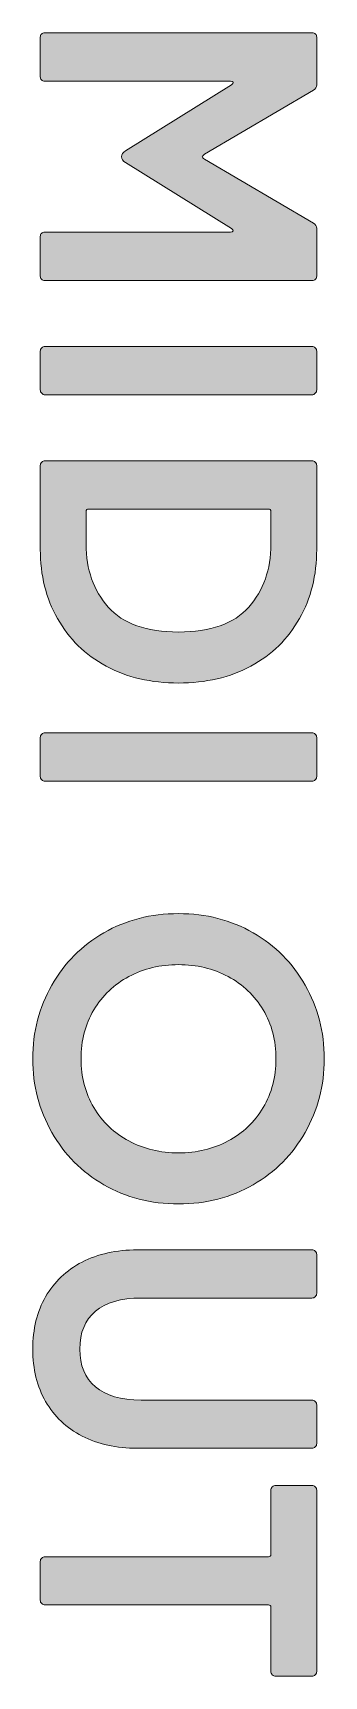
# Model space of a CAD drawing. Header units: millimetres. Extents: x 88.3 to 184.3, y 66.7 to 161.2.
# Drawn here: x 132.96 to 135.56, y 87.68 to 102.34 of the extents above; entities that cross this region are included whole.
import ezdxf

# ---------------------------------------------------------------- set-up
doc = ezdxf.new("R2010")
doc.units = ezdxf.units.MM
doc.header["$MEASUREMENT"] = 0
doc.layers.add('Font Engravings', color=7, linetype='Continuous', lineweight=0)

# ---------------------------------------------------------------- blocks, each defined once
blk = doc.blocks.new('Block_4')
at = {"layer": 'Font Engravings', "true_color": 0x000000, "transparency": 33554687}
h = blk.add_hatch(color=18, dxfattribs=at)
h.dxf.hatch_style = 2
edge = h.paths.add_edge_path()
edge.add_spline(control_points=[(133.039, 102.325), (133.046, 102.332), (133.055, 102.335), (133.067, 102.335), (133.067, 102.335), (135.459, 102.335), (135.459, 102.335), (135.471, 102.335), (135.48, 102.332), (135.487, 102.325), (135.494, 102.318), (135.498, 102.308), (135.498, 102.297), (135.498, 102.297), (135.498, 101.873), (135.498, 101.873), (135.498, 101.852), (135.488, 101.836), (135.469, 101.824), (135.469, 101.824), (134.496, 101.252), (134.496, 101.252), (134.482, 101.241), (134.475, 101.233), (134.475, 101.231), (134.475, 101.224), (134.482, 101.217), (134.496, 101.21), (134.496, 101.21), (135.469, 100.638), (135.469, 100.638), (135.488, 100.627), (135.498, 100.61), (135.498, 100.589), (135.498, 100.589), (135.498, 100.166), (135.498, 100.166), (135.498, 100.154), (135.494, 100.144), (135.487, 100.138), (135.48, 100.13), (135.471, 100.127), (135.459, 100.127), (135.459, 100.127), (133.067, 100.127), (133.067, 100.127), (133.055, 100.127), (133.046, 100.13), (133.039, 100.138), (133.032, 100.144), (133.028, 100.154), (133.028, 100.166), (133.028, 100.166), (133.028, 100.519), (133.028, 100.519), (133.028, 100.53), (133.032, 100.54), (133.039, 100.547), (133.046, 100.554), (133.055, 100.557), (133.067, 100.557), (133.067, 100.557), (134.729, 100.557), (134.729, 100.557), (134.74, 100.557), (134.747, 100.561), (134.75, 100.568), (134.752, 100.575), (134.747, 100.582), (134.736, 100.589), (134.736, 100.589), (133.79, 101.178), (133.79, 101.178), (133.767, 101.192), (133.755, 101.21), (133.755, 101.231), (133.755, 101.25), (133.767, 101.268), (133.79, 101.284), (133.79, 101.284), (134.736, 101.873), (134.736, 101.873), (134.747, 101.88), (134.752, 101.887), (134.75, 101.894), (134.747, 101.901), (134.74, 101.905), (134.729, 101.905), (134.729, 101.905), (133.067, 101.905), (133.067, 101.905), (133.055, 101.905), (133.046, 101.908), (133.039, 101.916), (133.032, 101.922), (133.028, 101.932), (133.028, 101.944), (133.028, 101.944), (133.028, 102.297), (133.028, 102.297), (133.028, 102.308), (133.032, 102.318), (133.039, 102.325)], knot_values=[0, 0, 0, 0, 1, 1, 1, 2, 2, 2, 3, 3, 3, 4, 4, 4, 5, 5, 5, 6, 6, 6, 7, 7, 7, 8, 8, 8, 9, 9, 9, 10, 10, 10, 11, 11, 11, 12, 12, 12, 13, 13, 13, 14, 14, 14, 15, 15, 15, 16, 16, 16, 17, 17, 17, 18, 18, 18, 19, 19, 19, 20, 20, 20, 21, 21, 21, 22, 22, 22, 23, 23, 23, 24, 24, 24, 25, 25, 25, 26, 26, 26, 27, 27, 27, 28, 28, 28, 29, 29, 29, 30, 30, 30, 31, 31, 31, 32, 32, 32, 33, 33, 33, 34, 34, 34, 34], degree=3, periodic=0)
h = blk.add_hatch(color=18, dxfattribs=at)
h.dxf.hatch_style = 2
edge = h.paths.add_edge_path()
edge.add_spline(control_points=[(135.485, 99.12), (135.477, 99.112), (135.467, 99.107), (135.455, 99.107), (135.455, 99.107), (133.071, 99.107), (133.071, 99.107), (133.059, 99.107), (133.049, 99.112), (133.041, 99.12), (133.032, 99.128), (133.028, 99.138), (133.028, 99.15), (133.028, 99.15), (133.028, 99.495), (133.028, 99.495), (133.028, 99.507), (133.032, 99.517), (133.041, 99.525), (133.049, 99.534), (133.059, 99.538), (133.071, 99.538), (133.071, 99.538), (135.455, 99.538), (135.455, 99.538), (135.467, 99.538), (135.477, 99.534), (135.485, 99.525), (135.494, 99.517), (135.498, 99.507), (135.498, 99.495), (135.498, 99.495), (135.498, 99.15), (135.498, 99.15), (135.498, 99.138), (135.494, 99.128), (135.485, 99.12)], knot_values=[0, 0, 0, 0, 1, 1, 1, 2, 2, 2, 3, 3, 3, 4, 4, 4, 5, 5, 5, 6, 6, 6, 7, 7, 7, 8, 8, 8, 9, 9, 9, 10, 10, 10, 11, 11, 11, 12, 12, 12, 12], degree=3, periodic=0)
h = blk.add_hatch(color=18, dxfattribs=at)
h.dxf.hatch_style = 2
edge = h.paths.add_edge_path()
edge.add_spline(control_points=[(133.438, 98.067), (133.438, 98.067), (133.438, 97.774), (133.438, 97.774), (133.438, 97.548), (133.503, 97.361), (133.635, 97.213), (133.767, 97.065), (133.976, 96.991), (134.263, 96.991), (134.55, 96.991), (134.759, 97.065), (134.891, 97.213), (135.023, 97.361), (135.088, 97.548), (135.088, 97.774), (135.088, 97.774), (135.088, 98.067), (135.088, 98.067), (135.088, 98.081), (135.081, 98.088), (135.067, 98.088), (135.067, 98.088), (133.459, 98.088), (133.459, 98.088), (133.445, 98.088), (133.438, 98.081), (133.438, 98.067)], knot_values=[0, 0, 0, 0, 1, 1, 1, 2, 2, 2, 3, 3, 3, 4, 4, 4, 5, 5, 5, 6, 6, 6, 7, 7, 7, 8, 8, 8, 9, 9, 9, 9], degree=3, periodic=0)
edge = h.paths.add_edge_path()
edge.add_spline(control_points=[(135.344, 97.111), (135.242, 96.929), (135.097, 96.789), (134.91, 96.687), (134.723, 96.586), (134.508, 96.536), (134.263, 96.536), (134.018, 96.536), (133.803, 96.586), (133.616, 96.687), (133.429, 96.789), (133.284, 96.929), (133.182, 97.111), (133.079, 97.292), (133.028, 97.498), (133.028, 97.728), (133.028, 97.728), (133.028, 98.476), (133.028, 98.476), (133.028, 98.488), (133.032, 98.498), (133.041, 98.506), (133.049, 98.514), (133.059, 98.518), (133.071, 98.518), (133.071, 98.518), (135.455, 98.518), (135.455, 98.518), (135.467, 98.518), (135.477, 98.514), (135.485, 98.506), (135.494, 98.498), (135.498, 98.488), (135.498, 98.476), (135.498, 98.476), (135.498, 97.728), (135.498, 97.728), (135.498, 97.498), (135.447, 97.292), (135.344, 97.111)], knot_values=[0, 0, 0, 0, 1, 1, 1, 2, 2, 2, 3, 3, 3, 4, 4, 4, 5, 5, 5, 6, 6, 6, 7, 7, 7, 8, 8, 8, 9, 9, 9, 10, 10, 10, 11, 11, 11, 12, 12, 12, 13, 13, 13, 13], degree=3, periodic=0)
h = blk.add_hatch(color=18, dxfattribs=at)
h.dxf.hatch_style = 2
edge = h.paths.add_edge_path()
edge.add_spline(control_points=[(135.485, 95.673), (135.477, 95.665), (135.467, 95.661), (135.455, 95.661), (135.455, 95.661), (133.071, 95.661), (133.071, 95.661), (133.059, 95.661), (133.049, 95.665), (133.041, 95.673), (133.032, 95.681), (133.028, 95.691), (133.028, 95.703), (133.028, 95.703), (133.028, 96.049), (133.028, 96.049), (133.028, 96.061), (133.032, 96.071), (133.041, 96.079), (133.049, 96.087), (133.059, 96.091), (133.071, 96.091), (133.071, 96.091), (135.455, 96.091), (135.455, 96.091), (135.467, 96.091), (135.477, 96.087), (135.485, 96.079), (135.494, 96.071), (135.498, 96.061), (135.498, 96.049), (135.498, 96.049), (135.498, 95.703), (135.498, 95.703), (135.498, 95.691), (135.494, 95.681), (135.485, 95.673)], knot_values=[0, 0, 0, 0, 1, 1, 1, 2, 2, 2, 3, 3, 3, 4, 4, 4, 5, 5, 5, 6, 6, 6, 7, 7, 7, 8, 8, 8, 9, 9, 9, 10, 10, 10, 11, 11, 11, 12, 12, 12, 12], degree=3, periodic=0)
h = blk.add_hatch(color=18, dxfattribs=at)
h.dxf.hatch_style = 2
edge = h.paths.add_edge_path()
edge.add_spline(control_points=[(133.506, 92.749), (133.583, 92.621), (133.687, 92.521), (133.82, 92.451), (133.953, 92.38), (134.101, 92.345), (134.263, 92.345), (134.425, 92.345), (134.573, 92.38), (134.706, 92.451), (134.838, 92.521), (134.943, 92.621), (135.02, 92.749), (135.096, 92.877), (135.134, 93.022), (135.134, 93.184), (135.134, 93.347), (135.096, 93.492), (135.02, 93.62), (134.943, 93.748), (134.838, 93.848), (134.706, 93.918), (134.573, 93.989), (134.425, 94.024), (134.263, 94.024), (134.101, 94.024), (133.953, 93.989), (133.82, 93.918), (133.687, 93.848), (133.583, 93.748), (133.506, 93.62), (133.43, 93.492), (133.392, 93.347), (133.392, 93.184), (133.392, 93.022), (133.43, 92.877), (133.506, 92.749)], knot_values=[0, 0, 0, 0, 1, 1, 1, 2, 2, 2, 3, 3, 3, 4, 4, 4, 5, 5, 5, 6, 6, 6, 7, 7, 7, 8, 8, 8, 9, 9, 9, 10, 10, 10, 11, 11, 11, 12, 12, 12, 12], degree=3, periodic=0)
edge = h.paths.add_edge_path()
edge.add_spline(control_points=[(133.131, 93.841), (133.243, 94.038), (133.399, 94.194), (133.596, 94.308), (133.794, 94.422), (134.016, 94.479), (134.263, 94.479), (134.51, 94.479), (134.732, 94.422), (134.93, 94.308), (135.127, 94.194), (135.283, 94.038), (135.395, 93.841), (135.508, 93.643), (135.565, 93.424), (135.565, 93.184), (135.565, 92.945), (135.508, 92.726), (135.395, 92.528), (135.283, 92.331), (135.127, 92.175), (134.93, 92.061), (134.732, 91.947), (134.51, 91.89), (134.263, 91.89), (134.016, 91.89), (133.794, 91.947), (133.596, 92.061), (133.399, 92.175), (133.243, 92.331), (133.131, 92.528), (133.018, 92.726), (132.961, 92.945), (132.961, 93.184), (132.961, 93.424), (133.018, 93.643), (133.131, 93.841)], knot_values=[0, 0, 0, 0, 1, 1, 1, 2, 2, 2, 3, 3, 3, 4, 4, 4, 5, 5, 5, 6, 6, 6, 7, 7, 7, 8, 8, 8, 9, 9, 9, 10, 10, 10, 11, 11, 11, 12, 12, 12, 12], degree=3, periodic=0)
h = blk.add_hatch(color=18, dxfattribs=at)
h.dxf.hatch_style = 2
edge = h.paths.add_edge_path()
edge.add_spline(control_points=[(133.076, 91.062), (133.152, 91.195), (133.261, 91.298), (133.402, 91.371), (133.543, 91.444), (133.708, 91.48), (133.896, 91.48), (133.896, 91.48), (135.455, 91.48), (135.455, 91.48), (135.467, 91.48), (135.477, 91.476), (135.485, 91.468), (135.494, 91.46), (135.498, 91.45), (135.498, 91.438), (135.498, 91.438), (135.498, 91.092), (135.498, 91.092), (135.498, 91.081), (135.494, 91.071), (135.485, 91.062), (135.477, 91.054), (135.467, 91.05), (135.455, 91.05), (135.455, 91.05), (133.928, 91.05), (133.928, 91.05), (133.749, 91.05), (133.613, 91.011), (133.52, 90.932), (133.427, 90.853), (133.381, 90.741), (133.381, 90.595), (133.381, 90.449), (133.427, 90.337), (133.52, 90.258), (133.613, 90.179), (133.749, 90.14), (133.928, 90.14), (133.928, 90.14), (135.455, 90.14), (135.455, 90.14), (135.467, 90.14), (135.477, 90.136), (135.485, 90.127), (135.494, 90.119), (135.498, 90.109), (135.498, 90.098), (135.498, 90.098), (135.498, 89.752), (135.498, 89.752), (135.498, 89.74), (135.494, 89.73), (135.485, 89.722), (135.477, 89.714), (135.467, 89.71), (135.455, 89.71), (135.455, 89.71), (133.896, 89.71), (133.896, 89.71), (133.708, 89.71), (133.543, 89.746), (133.402, 89.819), (133.261, 89.892), (133.152, 89.995), (133.076, 90.127), (132.999, 90.26), (132.961, 90.416), (132.961, 90.595), (132.961, 90.774), (132.999, 90.93), (133.076, 91.062)], knot_values=[0, 0, 0, 0, 1, 1, 1, 2, 2, 2, 3, 3, 3, 4, 4, 4, 5, 5, 5, 6, 6, 6, 7, 7, 7, 8, 8, 8, 9, 9, 9, 10, 10, 10, 11, 11, 11, 12, 12, 12, 13, 13, 13, 14, 14, 14, 15, 15, 15, 16, 16, 16, 17, 17, 17, 18, 18, 18, 19, 19, 19, 20, 20, 20, 21, 21, 21, 22, 22, 22, 23, 23, 23, 24, 24, 24, 24], degree=3, periodic=0)
h = blk.add_hatch(color=18, dxfattribs=at)
h.dxf.hatch_style = 2
edge = h.paths.add_edge_path()
edge.add_spline(control_points=[(135.485, 87.69), (135.477, 87.682), (135.467, 87.678), (135.455, 87.678), (135.455, 87.678), (135.131, 87.678), (135.131, 87.678), (135.119, 87.678), (135.109, 87.682), (135.101, 87.69), (135.093, 87.698), (135.088, 87.708), (135.088, 87.72), (135.088, 87.72), (135.088, 88.292), (135.088, 88.292), (135.088, 88.306), (135.081, 88.313), (135.067, 88.313), (135.067, 88.313), (133.071, 88.313), (133.071, 88.313), (133.059, 88.313), (133.049, 88.317), (133.041, 88.325), (133.032, 88.333), (133.028, 88.343), (133.028, 88.355), (133.028, 88.355), (133.028, 88.701), (133.028, 88.701), (133.028, 88.713), (133.032, 88.723), (133.041, 88.731), (133.049, 88.739), (133.059, 88.743), (133.071, 88.743), (133.071, 88.743), (135.067, 88.743), (135.067, 88.743), (135.081, 88.743), (135.088, 88.75), (135.088, 88.764), (135.088, 88.764), (135.088, 89.336), (135.088, 89.336), (135.088, 89.348), (135.093, 89.358), (135.101, 89.366), (135.109, 89.374), (135.119, 89.378), (135.131, 89.378), (135.131, 89.378), (135.455, 89.378), (135.455, 89.378), (135.467, 89.378), (135.477, 89.374), (135.485, 89.366), (135.494, 89.358), (135.498, 89.348), (135.498, 89.336), (135.498, 89.336), (135.498, 87.72), (135.498, 87.72), (135.498, 87.708), (135.494, 87.698), (135.485, 87.69)], knot_values=[0, 0, 0, 0, 1, 1, 1, 2, 2, 2, 3, 3, 3, 4, 4, 4, 5, 5, 5, 6, 6, 6, 7, 7, 7, 8, 8, 8, 9, 9, 9, 10, 10, 10, 11, 11, 11, 12, 12, 12, 13, 13, 13, 14, 14, 14, 15, 15, 15, 16, 16, 16, 17, 17, 17, 18, 18, 18, 19, 19, 19, 20, 20, 20, 21, 21, 21, 22, 22, 22, 22], degree=3, periodic=0)
at = {"layer": 'Font Engravings'}
for points, knots in [([(133.039, 102.325), (133.046, 102.332), (133.055, 102.335), (133.067, 102.335), (133.067, 102.335), (135.459, 102.335), (135.459, 102.335), (135.471, 102.335), (135.48, 102.332), (135.487, 102.325), (135.494, 102.318), (135.498, 102.308), (135.498, 102.297), (135.498, 102.297), (135.498, 101.873), (135.498, 101.873), (135.498, 101.852), (135.488, 101.836), (135.469, 101.824), (135.469, 101.824), (134.496, 101.252), (134.496, 101.252), (134.482, 101.241), (134.475, 101.233), (134.475, 101.231), (134.475, 101.224), (134.482, 101.217), (134.496, 101.21), (134.496, 101.21), (135.469, 100.638), (135.469, 100.638), (135.488, 100.627), (135.498, 100.61), (135.498, 100.589), (135.498, 100.589), (135.498, 100.166), (135.498, 100.166), (135.498, 100.154), (135.494, 100.144), (135.487, 100.138), (135.48, 100.13), (135.471, 100.127), (135.459, 100.127), (135.459, 100.127), (133.067, 100.127), (133.067, 100.127), (133.055, 100.127), (133.046, 100.13), (133.039, 100.138), (133.032, 100.144), (133.028, 100.154), (133.028, 100.166), (133.028, 100.166), (133.028, 100.519), (133.028, 100.519), (133.028, 100.53), (133.032, 100.54), (133.039, 100.547), (133.046, 100.554), (133.055, 100.557), (133.067, 100.557), (133.067, 100.557), (134.729, 100.557), (134.729, 100.557), (134.74, 100.557), (134.747, 100.561), (134.75, 100.568), (134.752, 100.575), (134.747, 100.582), (134.736, 100.589), (134.736, 100.589), (133.79, 101.178), (133.79, 101.178), (133.767, 101.192), (133.755, 101.21), (133.755, 101.231), (133.755, 101.25), (133.767, 101.268), (133.79, 101.284), (133.79, 101.284), (134.736, 101.873), (134.736, 101.873), (134.747, 101.88), (134.752, 101.887), (134.75, 101.894), (134.747, 101.901), (134.74, 101.905), (134.729, 101.905), (134.729, 101.905), (133.067, 101.905), (133.067, 101.905), (133.055, 101.905), (133.046, 101.908), (133.039, 101.916), (133.032, 101.922), (133.028, 101.932), (133.028, 101.944), (133.028, 101.944), (133.028, 102.297), (133.028, 102.297), (133.028, 102.308), (133.032, 102.318), (133.039, 102.325)], [0, 0, 0, 0, 1, 1, 1, 2, 2, 2, 3, 3, 3, 4, 4, 4, 5, 5, 5, 6, 6, 6, 7, 7, 7, 8, 8, 8, 9, 9, 9, 10, 10, 10, 11, 11, 11, 12, 12, 12, 13, 13, 13, 14, 14, 14, 15, 15, 15, 16, 16, 16, 17, 17, 17, 18, 18, 18, 19, 19, 19, 20, 20, 20, 21, 21, 21, 22, 22, 22, 23, 23, 23, 24, 24, 24, 25, 25, 25, 26, 26, 26, 27, 27, 27, 28, 28, 28, 29, 29, 29, 30, 30, 30, 31, 31, 31, 32, 32, 32, 33, 33, 33, 34, 34, 34, 34]), ([(135.485, 99.12), (135.477, 99.112), (135.467, 99.107), (135.455, 99.107), (135.455, 99.107), (133.071, 99.107), (133.071, 99.107), (133.059, 99.107), (133.049, 99.112), (133.041, 99.12), (133.032, 99.128), (133.028, 99.138), (133.028, 99.15), (133.028, 99.15), (133.028, 99.495), (133.028, 99.495), (133.028, 99.507), (133.032, 99.517), (133.041, 99.525), (133.049, 99.534), (133.059, 99.538), (133.071, 99.538), (133.071, 99.538), (135.455, 99.538), (135.455, 99.538), (135.467, 99.538), (135.477, 99.534), (135.485, 99.525), (135.494, 99.517), (135.498, 99.507), (135.498, 99.495), (135.498, 99.495), (135.498, 99.15), (135.498, 99.15), (135.498, 99.138), (135.494, 99.128), (135.485, 99.12)], [0, 0, 0, 0, 1, 1, 1, 2, 2, 2, 3, 3, 3, 4, 4, 4, 5, 5, 5, 6, 6, 6, 7, 7, 7, 8, 8, 8, 9, 9, 9, 10, 10, 10, 11, 11, 11, 12, 12, 12, 12]), ([(135.344, 97.111), (135.242, 96.929), (135.097, 96.789), (134.91, 96.687), (134.723, 96.586), (134.508, 96.536), (134.263, 96.536), (134.018, 96.536), (133.803, 96.586), (133.616, 96.687), (133.429, 96.789), (133.284, 96.929), (133.182, 97.111), (133.079, 97.292), (133.028, 97.498), (133.028, 97.728), (133.028, 97.728), (133.028, 98.476), (133.028, 98.476), (133.028, 98.488), (133.032, 98.498), (133.041, 98.506), (133.049, 98.514), (133.059, 98.518), (133.071, 98.518), (133.071, 98.518), (135.455, 98.518), (135.455, 98.518), (135.467, 98.518), (135.477, 98.514), (135.485, 98.506), (135.494, 98.498), (135.498, 98.488), (135.498, 98.476), (135.498, 98.476), (135.498, 97.728), (135.498, 97.728), (135.498, 97.498), (135.447, 97.292), (135.344, 97.111)], [0, 0, 0, 0, 1, 1, 1, 2, 2, 2, 3, 3, 3, 4, 4, 4, 5, 5, 5, 6, 6, 6, 7, 7, 7, 8, 8, 8, 9, 9, 9, 10, 10, 10, 11, 11, 11, 12, 12, 12, 13, 13, 13, 13]), ([(133.438, 98.067), (133.438, 98.067), (133.438, 97.774), (133.438, 97.774), (133.438, 97.548), (133.503, 97.361), (133.635, 97.213), (133.767, 97.065), (133.976, 96.991), (134.263, 96.991), (134.55, 96.991), (134.759, 97.065), (134.891, 97.213), (135.023, 97.361), (135.088, 97.548), (135.088, 97.774), (135.088, 97.774), (135.088, 98.067), (135.088, 98.067), (135.088, 98.081), (135.081, 98.088), (135.067, 98.088), (135.067, 98.088), (133.459, 98.088), (133.459, 98.088), (133.445, 98.088), (133.438, 98.081), (133.438, 98.067)], [0, 0, 0, 0, 1, 1, 1, 2, 2, 2, 3, 3, 3, 4, 4, 4, 5, 5, 5, 6, 6, 6, 7, 7, 7, 8, 8, 8, 9, 9, 9, 9]), ([(135.485, 95.673), (135.477, 95.665), (135.467, 95.661), (135.455, 95.661), (135.455, 95.661), (133.071, 95.661), (133.071, 95.661), (133.059, 95.661), (133.049, 95.665), (133.041, 95.673), (133.032, 95.681), (133.028, 95.691), (133.028, 95.703), (133.028, 95.703), (133.028, 96.049), (133.028, 96.049), (133.028, 96.061), (133.032, 96.071), (133.041, 96.079), (133.049, 96.087), (133.059, 96.091), (133.071, 96.091), (133.071, 96.091), (135.455, 96.091), (135.455, 96.091), (135.467, 96.091), (135.477, 96.087), (135.485, 96.079), (135.494, 96.071), (135.498, 96.061), (135.498, 96.049), (135.498, 96.049), (135.498, 95.703), (135.498, 95.703), (135.498, 95.691), (135.494, 95.681), (135.485, 95.673)], [0, 0, 0, 0, 1, 1, 1, 2, 2, 2, 3, 3, 3, 4, 4, 4, 5, 5, 5, 6, 6, 6, 7, 7, 7, 8, 8, 8, 9, 9, 9, 10, 10, 10, 11, 11, 11, 12, 12, 12, 12]), ([(133.131, 93.841), (133.243, 94.038), (133.399, 94.194), (133.596, 94.308), (133.794, 94.422), (134.016, 94.479), (134.263, 94.479), (134.51, 94.479), (134.732, 94.422), (134.93, 94.308), (135.127, 94.194), (135.283, 94.038), (135.395, 93.841), (135.508, 93.643), (135.565, 93.424), (135.565, 93.184), (135.565, 92.945), (135.508, 92.726), (135.395, 92.528), (135.283, 92.331), (135.127, 92.175), (134.93, 92.061), (134.732, 91.947), (134.51, 91.89), (134.263, 91.89), (134.016, 91.89), (133.794, 91.947), (133.596, 92.061), (133.399, 92.175), (133.243, 92.331), (133.131, 92.528), (133.018, 92.726), (132.961, 92.945), (132.961, 93.184), (132.961, 93.424), (133.018, 93.643), (133.131, 93.841)], [0, 0, 0, 0, 1, 1, 1, 2, 2, 2, 3, 3, 3, 4, 4, 4, 5, 5, 5, 6, 6, 6, 7, 7, 7, 8, 8, 8, 9, 9, 9, 10, 10, 10, 11, 11, 11, 12, 12, 12, 12]), ([(133.506, 92.749), (133.583, 92.621), (133.687, 92.521), (133.82, 92.451), (133.953, 92.38), (134.101, 92.345), (134.263, 92.345), (134.425, 92.345), (134.573, 92.38), (134.706, 92.451), (134.838, 92.521), (134.943, 92.621), (135.02, 92.749), (135.096, 92.877), (135.134, 93.022), (135.134, 93.184), (135.134, 93.347), (135.096, 93.492), (135.02, 93.62), (134.943, 93.748), (134.838, 93.848), (134.706, 93.918), (134.573, 93.989), (134.425, 94.024), (134.263, 94.024), (134.101, 94.024), (133.953, 93.989), (133.82, 93.918), (133.687, 93.848), (133.583, 93.748), (133.506, 93.62), (133.43, 93.492), (133.392, 93.347), (133.392, 93.184), (133.392, 93.022), (133.43, 92.877), (133.506, 92.749)], [0, 0, 0, 0, 1, 1, 1, 2, 2, 2, 3, 3, 3, 4, 4, 4, 5, 5, 5, 6, 6, 6, 7, 7, 7, 8, 8, 8, 9, 9, 9, 10, 10, 10, 11, 11, 11, 12, 12, 12, 12]), ([(133.076, 91.062), (133.152, 91.195), (133.261, 91.298), (133.402, 91.371), (133.543, 91.444), (133.708, 91.48), (133.896, 91.48), (133.896, 91.48), (135.455, 91.48), (135.455, 91.48), (135.467, 91.48), (135.477, 91.476), (135.485, 91.468), (135.494, 91.46), (135.498, 91.45), (135.498, 91.438), (135.498, 91.438), (135.498, 91.092), (135.498, 91.092), (135.498, 91.081), (135.494, 91.071), (135.485, 91.062), (135.477, 91.054), (135.467, 91.05), (135.455, 91.05), (135.455, 91.05), (133.928, 91.05), (133.928, 91.05), (133.749, 91.05), (133.613, 91.011), (133.52, 90.932), (133.427, 90.853), (133.381, 90.741), (133.381, 90.595), (133.381, 90.449), (133.427, 90.337), (133.52, 90.258), (133.613, 90.179), (133.749, 90.14), (133.928, 90.14), (133.928, 90.14), (135.455, 90.14), (135.455, 90.14), (135.467, 90.14), (135.477, 90.136), (135.485, 90.127), (135.494, 90.119), (135.498, 90.109), (135.498, 90.098), (135.498, 90.098), (135.498, 89.752), (135.498, 89.752), (135.498, 89.74), (135.494, 89.73), (135.485, 89.722), (135.477, 89.714), (135.467, 89.71), (135.455, 89.71), (135.455, 89.71), (133.896, 89.71), (133.896, 89.71), (133.708, 89.71), (133.543, 89.746), (133.402, 89.819), (133.261, 89.892), (133.152, 89.995), (133.076, 90.127), (132.999, 90.26), (132.961, 90.416), (132.961, 90.595), (132.961, 90.774), (132.999, 90.93), (133.076, 91.062)], [0, 0, 0, 0, 1, 1, 1, 2, 2, 2, 3, 3, 3, 4, 4, 4, 5, 5, 5, 6, 6, 6, 7, 7, 7, 8, 8, 8, 9, 9, 9, 10, 10, 10, 11, 11, 11, 12, 12, 12, 13, 13, 13, 14, 14, 14, 15, 15, 15, 16, 16, 16, 17, 17, 17, 18, 18, 18, 19, 19, 19, 20, 20, 20, 21, 21, 21, 22, 22, 22, 23, 23, 23, 24, 24, 24, 24]), ([(135.485, 87.69), (135.477, 87.682), (135.467, 87.678), (135.455, 87.678), (135.455, 87.678), (135.131, 87.678), (135.131, 87.678), (135.119, 87.678), (135.109, 87.682), (135.101, 87.69), (135.093, 87.698), (135.088, 87.708), (135.088, 87.72), (135.088, 87.72), (135.088, 88.292), (135.088, 88.292), (135.088, 88.306), (135.081, 88.313), (135.067, 88.313), (135.067, 88.313), (133.071, 88.313), (133.071, 88.313), (133.059, 88.313), (133.049, 88.317), (133.041, 88.325), (133.032, 88.333), (133.028, 88.343), (133.028, 88.355), (133.028, 88.355), (133.028, 88.701), (133.028, 88.701), (133.028, 88.713), (133.032, 88.723), (133.041, 88.731), (133.049, 88.739), (133.059, 88.743), (133.071, 88.743), (133.071, 88.743), (135.067, 88.743), (135.067, 88.743), (135.081, 88.743), (135.088, 88.75), (135.088, 88.764), (135.088, 88.764), (135.088, 89.336), (135.088, 89.336), (135.088, 89.348), (135.093, 89.358), (135.101, 89.366), (135.109, 89.374), (135.119, 89.378), (135.131, 89.378), (135.131, 89.378), (135.455, 89.378), (135.455, 89.378), (135.467, 89.378), (135.477, 89.374), (135.485, 89.366), (135.494, 89.358), (135.498, 89.348), (135.498, 89.336), (135.498, 89.336), (135.498, 87.72), (135.498, 87.72), (135.498, 87.708), (135.494, 87.698), (135.485, 87.69)], [0, 0, 0, 0, 1, 1, 1, 2, 2, 2, 3, 3, 3, 4, 4, 4, 5, 5, 5, 6, 6, 6, 7, 7, 7, 8, 8, 8, 9, 9, 9, 10, 10, 10, 11, 11, 11, 12, 12, 12, 13, 13, 13, 14, 14, 14, 15, 15, 15, 16, 16, 16, 17, 17, 17, 18, 18, 18, 19, 19, 19, 20, 20, 20, 21, 21, 21, 22, 22, 22, 22])]:
    blk.add_open_spline(points, degree=3, knots=knots, dxfattribs=at)

msp = doc.modelspace()

# ---------------------------------------------------------------- block references
at = {"layer": 'Font Engravings'}
msp.add_blockref('Block_4', (0, 0), dxfattribs=at)

doc.saveas('drawing.dxf')
